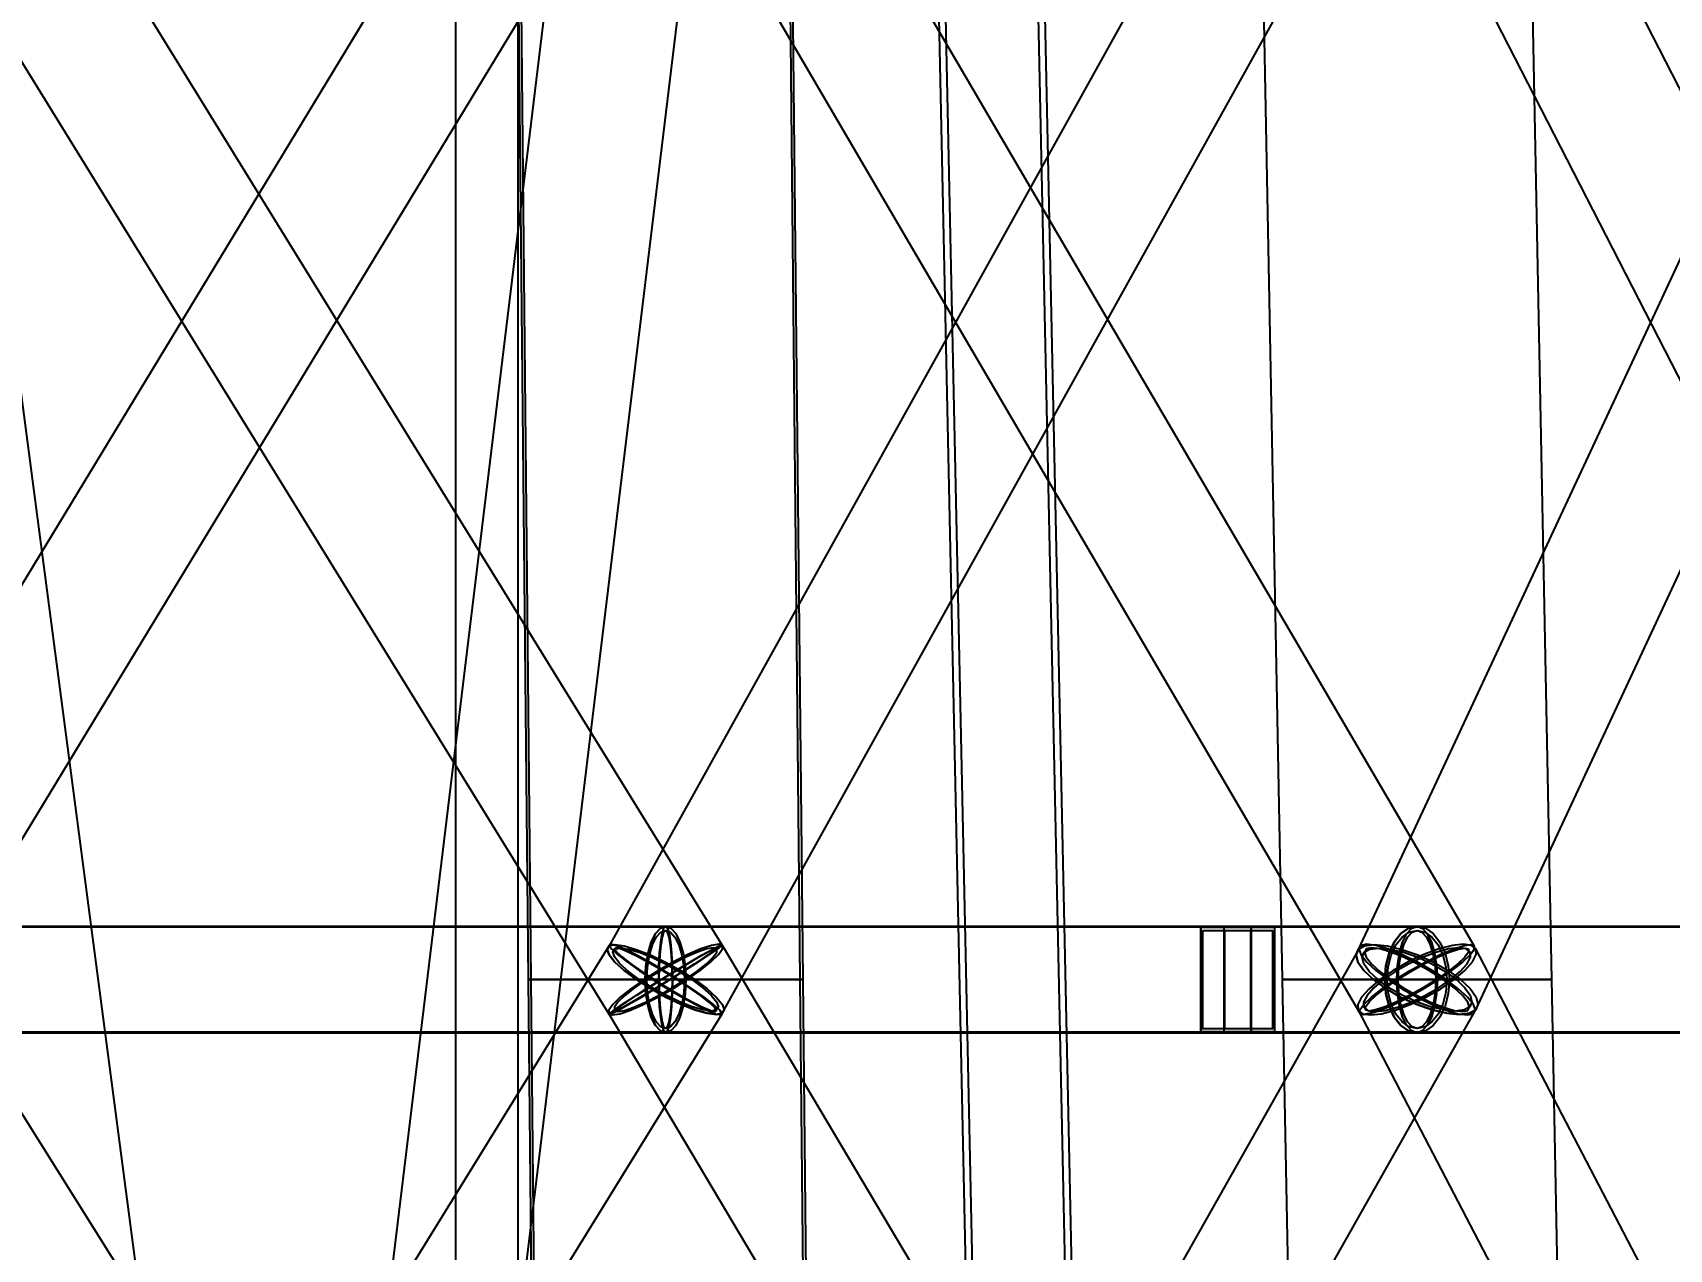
# Model space of a CAD drawing. Header units: millimetres. Extents: x -123812 to 252100, y -3000 to 639000.
# Drawn here: x 663 to 6923, y 418969 to 423622 of the extents above; entities that cross this region are included whole.
import ezdxf

# ---------------------------------------------------------------- set-up
doc = ezdxf.new("R2010")
doc.units = ezdxf.units.MM
for name, color, linetype, lineweight in [('D-STR-CORE', 7, 'Continuous', 25), ('D-STR-DIM', 7, 'Continuous', 13), ('D-STR-STRC', 7, 'Continuous', 25)]:
    doc.layers.add(name, color=color, linetype=linetype, lineweight=lineweight)
doc.styles.add('OpenSansCondensed-Light', font='OpenSansCondensed-Light.ttf')
doc.styles.add('TOWER_UNICODE', font='Arial Unicode.ttf')
doc.dimstyles.new('EZDXF', dxfattribs={"dimtxt": 0.25, "dimasz": 0.175, "dimexe": 0.375, "dimexo": 0.125, "dimgap": 0.1, "dimtad": 1, "dimlfac": 100, "dimzin": 12, "dimdsep": 46, "dimtxsty": 'OpenSansCondensed-Light', "dimblk": 'ARCHTICK', "dimcen": 2.5, "dimazin": 3, "dimtfac": 0.5, "dimtmove": 2, "dimatfit": 3})

# ---------------------------------------------------------------- blocks, each defined once
blk = doc.blocks.new('_ARCHTICK')
at = {"color": 0, "linetype": 'BYBLOCK', "const_width": 0.15}
blk.add_lwpolyline([(-0.5, -0.5), (0.5, 0.5)], dxfattribs=at)

msp = doc.modelspace()

# ---------------------------------------------------------------- linework, layer by layer
at = {"layer": 'D-STR-CORE'}
msp.add_lwpolyline([(2280, 375000), (2520, 375000), (2520, 452500), (2280, 452500)], close=True, dxfattribs=at)
msp.add_lwpolyline([(2280, 375000), (2520, 375000), (2520, 452500), (2280, 452500)], close=True, dxfattribs=at)
at = {"layer": 'D-STR-STRC'}
for points in [[(217.4, 419871), (3251.4, 424871), (3241.9, 424884.3), (3218.4, 424905.5), (3182.2, 424933.2), (3135.9, 424965.4), (3082.7, 425000), (3026.2, 425034.6), (2970.2, 425066.8), (2918.5, 425094.5), (2874.7, 425115.7), (2841.8, 425129), (2821.9, 425133.6), (2816.5, 425129), (-217.4, 420129)], [(-215.5, 424866.4), (2868.7, 419866.4), (2880.6, 419871), (2906.3, 419884.3), (2944.1, 419905.5), (2991.6, 419933.2), (3045.3, 419965.4), (3101.6, 420000), (3156.8, 420034.6), (3207.1, 420066.8), (3249, 420094.5), (3279.6, 420115.7), (3296.9, 420129), (3299.8, 420133.6), (215.5, 425133.6)], [(2815.2, 424871), (5739.6, 419871), (5754, 419866.4), (5782.3, 419871), (5822.5, 419884.3), (5872.1, 419905.5), (5927.5, 419933.2), (5985, 419965.4), (6040.7, 420000), (6090.8, 420034.6), (6131.9, 420066.8), (6161.1, 420094.5), (6176.5, 420115.7), (6177.1, 420129), (3252.7, 425129)], [(5637.2, 425115.7), (2860.4, 420115.7), (2868.1, 420094.5), (2890.5, 420066.8), (2926.2, 420034.6), (2972.6, 420000), (3026.6, 419965.4), (3084.6, 419933.2), (3142.5, 419905.5), (3196.5, 419884.3), (3242.8, 419871), (3278.3, 419866.4), (3300.6, 419871), (3308.1, 419884.3), (6085, 424884.3)], [(8652.5, 420115.7), (6087.2, 425115.7), (6071, 425129), (6040.4, 425133.6), (5997.6, 425129), (5945.5, 425115.7), (5887.6, 425094.5), (5828, 425066.8), (5770.6, 425034.6), (5719.4, 425000), (5677.8, 424965.4), (5648.7, 424933.2), (5634.1, 424905.5), (5635, 424884.3), (8200.2, 419884.3)], [(8064.4, 425115.7), (5733.8, 420115.7), (5725.2, 420094.5), (5732.4, 420066.8), (5755, 420034.6), (5791.4, 420000), (5839.3, 419965.4), (5895.2, 419933.2), (5955.5, 419905.5), (6015.9, 419884.3), (6072.5, 419871), (6121.2, 419866.4), (6158.8, 419871), (6182.8, 419884.3), (8513.3, 424884.3)], [(5040.1, 400004.1), (4507.7, 425004.1), (4500.8, 425014.9), (4480.5, 425024.6), (4448.2, 425032.6), (4406.2, 425038.4), (4357.2, 425041.6), (4304.6, 425042), (4252, 425039.5), (4203, 425034.3), (4160.9, 425026.8), (4128.6, 425017.4), (4108.3, 425006.9), (4101.4, 424995.9), (4633.8, 399995.9)], [(252.2, 399969.4), (3286.1, 424969.4), (3277.5, 424970.6), (3252.3, 424973.7), (3212.2, 424978.7), (3160, 424985.1), (3099.2, 424992.5), (3033.9, 425000.5), (2968.7, 425008.4), (2907.9, 425015.7), (2855.6, 425022), (2815.6, 425026.7), (2790.4, 425029.7), (2781.8, 425030.6), (-252.2, 400030.6)], [(3537.4, 400033.1), (251.8, 425033.1), (243.3, 425033.4), (218.1, 425031.4), (178.1, 425027.3), (125.9, 425021.3), (65.2, 425013.9), (0, 425005.5), (-65.2, 424996.7), (-125.9, 424988.2), (-178.1, 424980.5), (-218.1, 424974.1), (-243.3, 424969.5), (-251.8, 424966.9), (3033.7, 399966.9)], [(0, 419796.8), (3084.3, 419796.8), (3091.1, 419803.7), (3097.5, 419824), (3103, 419856.3), (3107.2, 419898.4), (3109.9, 419947.4), (3110.8, 420000), (3109.9, 420052.6), (3107.2, 420101.6), (3103, 420143.7), (3097.5, 420176), (3091.1, 420196.3), (3084.3, 420203.2), (0, 420203.2)], [(0, 419796.8), (3084.3, 419796.8), (3091.1, 419803.7), (3097.5, 419824), (3103, 419856.3), (3107.2, 419898.4), (3109.9, 419947.4), (3110.8, 420000), (3109.9, 420052.6), (3107.2, 420101.6), (3103, 420143.7), (3097.5, 420176), (3091.1, 420196.3), (3084.3, 420203.2), (0, 420203.2)], [(8426.4, 420203.2), (5958.3, 420203.2), (5926.3, 420196.3), (5896.5, 420176), (5870.9, 420143.7), (5851.2, 420101.6), (5838.8, 420052.6), (5834.6, 420000), (5838.8, 419947.4), (5851.2, 419898.4), (5870.9, 419856.3), (5896.5, 419824), (5926.3, 419803.7), (5958.3, 419796.8), (8426.4, 419796.8)], [(8426.4, 420203.2), (5958.3, 420203.2), (5926.3, 420196.3), (5896.5, 420176), (5870.9, 420143.7), (5851.2, 420101.6), (5838.8, 420052.6), (5834.6, 420000), (5838.8, 419947.4), (5851.2, 419898.4), (5870.9, 419856.3), (5896.5, 419824), (5926.3, 419803.7), (5958.3, 419796.8), (8426.4, 419796.8)], [(216.5, 414869.5), (3300.7, 419869.5), (3291.3, 419883), (3267.9, 419904.4), (3231.8, 419932.4), (3185.8, 419965), (3132.8, 420000), (3076.5, 420035), (3020.8, 420067.6), (2969.3, 420095.6), (2925.7, 420117), (2892.9, 420130.5), (2873.2, 420135.2), (2867.8, 420130.5), (-216.5, 415130.5)], [(3349.1, 415135.2), (214.5, 420135.2), (202.7, 420130.5), (177, 420117), (139.2, 420095.6), (92, 420067.6), (38.5, 420035), (-17.6, 420000), (-72.6, 419965), (-122.5, 419932.4), (-164.2, 419904.4), (-194.6, 419883), (-211.8, 419869.5), (-214.5, 419864.8), (2920, 414864.8)], [(6273.4, 415130.5), (3302.1, 420130.5), (3287.6, 420135.2), (3259.3, 420130.5), (3219.1, 420117), (3169.6, 420095.6), (3114.4, 420067.6), (3057.1, 420035), (3001.6, 420000), (2951.8, 419965), (2911, 419932.4), (2882, 419904.4), (2866.8, 419883), (2866.4, 419869.5), (5837.7, 414869.5)], [(3350.1, 414869.5), (6173.8, 419869.5), (6181.4, 419883), (6173.8, 419904.4), (6151.5, 419932.4), (6116, 419965), (6069.7, 420000), (6015.9, 420035), (5958.2, 420067.6), (5900.5, 420095.6), (5846.7, 420117), (5800.5, 420130.5), (5765.1, 420135.2), (5742.8, 420130.5), (2919.1, 415130.5)], [(8789.3, 415117), (6183.8, 420117), (6167.3, 420130.5), (6136.7, 420135.2), (6093.8, 420130.5), (6041.8, 420117), (5984, 420095.6), (5924.5, 420067.6), (5867.4, 420035), (5816.4, 420000), (5775, 419965), (5746.2, 419932.4), (5731.8, 419904.4), (5732.9, 419883), (8338.4, 414883)]]:
    msp.add_lwpolyline(points, dxfattribs=at)
for points in [[(2509.3, 425000), (2558.5, 420000), (3610, 420000), (3558.5, 425000)], [(2519.2, 425000), (2569, 420000), (3599.5, 420000), (3548.7, 425000)], [(4126.8, 425000), (4659.2, 400000), (5014.8, 400000), (4482.4, 425000)], [(4126.8, 425000), (4659.2, 400000), (5014.8, 400000), (4482.4, 425000)], [(5346.3, 425000), (5443.1, 420000), (6473.6, 420000), (6375.9, 425000)], [(5346.3, 425000), (5443.1, 420000), (6473.6, 420000), (6375.9, 425000)], [(-51.8, 419800), (5324, 419800), (5324, 420200), (-51.8, 420200)], [(-51.8, 419800), (5324, 419800), (5324, 420200), (-51.8, 420200)], [(3006.5, 420000), (3009.1, 419947.4), (3016.9, 419898.4), (3029.3, 419856.3), (3045.4, 419824), (3064.1, 419803.7), (3084.3, 419796.8), (5958.3, 419796.8), (5978.5, 419803.7), (5997.2, 419824), (6013.3, 419856.3), (6025.7, 419898.4), (6033.4, 419947.4), (6036.1, 420000), (6033.4, 420052.6), (6025.7, 420101.6), (6013.3, 420143.7), (5997.2, 420176), (5978.5, 420196.3), (5958.3, 420203.2), (3084.3, 420203.2), (3064.1, 420196.3), (3045.4, 420176), (3029.3, 420143.7), (3016.9, 420101.6), (3009.1, 420052.6)], [(3162, 420000), (3159.4, 419947.4), (3151.6, 419898.4), (3139.2, 419856.3), (3123.1, 419824), (3104.4, 419803.7), (3084.3, 419796.8), (3064.1, 419803.7), (3045.4, 419824), (3029.3, 419856.3), (3016.9, 419898.4), (3009.1, 419947.4), (3006.5, 420000), (3009.1, 420052.6), (3016.9, 420101.6), (3029.3, 420143.7), (3045.4, 420176), (3064.1, 420196.3), (3084.3, 420203.2), (3104.4, 420196.3), (3123.1, 420176), (3139.2, 420143.7), (3151.6, 420101.6), (3159.4, 420052.6)], [(3006.5, 420000), (3009.1, 419947.4), (3016.9, 419898.4), (3029.3, 419856.3), (3045.4, 419824), (3064.1, 419803.7), (3084.3, 419796.8), (5958.3, 419796.8), (5978.5, 419803.7), (5997.2, 419824), (6013.3, 419856.3), (6025.7, 419898.4), (6033.4, 419947.4), (6036.1, 420000), (6033.4, 420052.6), (6025.7, 420101.6), (6013.3, 420143.7), (5997.2, 420176), (5978.5, 420196.3), (5958.3, 420203.2), (3084.3, 420203.2), (3064.1, 420196.3), (3045.4, 420176), (3029.3, 420143.7), (3016.9, 420101.6), (3009.1, 420052.6)], [(3162, 420000), (3159.4, 419947.4), (3151.6, 419898.4), (3139.2, 419856.3), (3123.1, 419824), (3104.4, 419803.7), (3084.3, 419796.8), (3064.1, 419803.7), (3045.4, 419824), (3029.3, 419856.3), (3016.9, 419898.4), (3009.1, 419947.4), (3006.5, 420000), (3009.1, 420052.6), (3016.9, 420101.6), (3029.3, 420143.7), (3045.4, 420176), (3064.1, 420196.3), (3084.3, 420203.2), (3104.4, 420196.3), (3123.1, 420176), (3139.2, 420143.7), (3151.6, 420101.6), (3159.4, 420052.6)], [(3155.9, 420000), (3153.5, 419951.5), (3146.3, 419906.4), (3134.9, 419867.6), (3120.1, 419837.9), (3102.8, 419819.2), (3084.3, 419812.8), (3065.7, 419819.2), (3048.4, 419837.9), (3033.6, 419867.6), (3022.2, 419906.4), (3015.1, 419951.5), (3012.6, 420000), (3015.1, 420048.5), (3022.2, 420093.6), (3033.6, 420132.4), (3048.4, 420162.1), (3065.7, 420180.8), (3084.3, 420187.2), (3102.8, 420180.8), (3120.1, 420162.1), (3134.9, 420132.4), (3146.3, 420093.6), (3153.5, 420048.5)], [(3155.9, 420000), (3153.5, 419951.5), (3146.3, 419906.4), (3134.9, 419867.6), (3120.1, 419837.9), (3102.8, 419819.2), (3084.3, 419812.8), (3065.7, 419819.2), (3048.4, 419837.9), (3033.6, 419867.6), (3022.2, 419906.4), (3015.1, 419951.5), (3012.6, 420000), (3015.1, 420048.5), (3022.2, 420093.6), (3033.6, 420132.4), (3048.4, 420162.1), (3065.7, 420180.8), (3084.3, 420187.2), (3102.8, 420180.8), (3120.1, 420162.1), (3134.9, 420132.4), (3146.3, 420093.6), (3153.5, 420048.5)], [(3110.8, 420000), (3109.9, 419947.4), (3107.2, 419898.4), (3103, 419856.3), (3097.5, 419824), (3091.1, 419803.7), (3084.3, 419796.8), (3077.4, 419803.7), (3071, 419824), (3065.5, 419856.3), (3061.3, 419898.4), (3058.6, 419947.4), (3057.7, 420000), (3058.6, 420052.6), (3061.3, 420101.6), (3065.5, 420143.7), (3071, 420176), (3077.4, 420196.3), (3084.3, 420203.2), (3091.1, 420196.3), (3097.5, 420176), (3103, 420143.7), (3107.2, 420101.6), (3109.9, 420052.6)], [(3110.8, 420000), (3109.9, 419947.4), (3107.2, 419898.4), (3103, 419856.3), (3097.5, 419824), (3091.1, 419803.7), (3084.3, 419796.8), (3077.4, 419803.7), (3071, 419824), (3065.5, 419856.3), (3061.3, 419898.4), (3058.6, 419947.4), (3057.7, 420000), (3058.6, 420052.6), (3061.3, 420101.6), (3065.5, 420143.7), (3071, 420176), (3077.4, 420196.3), (3084.3, 420203.2), (3091.1, 420196.3), (3097.5, 420176), (3103, 420143.7), (3107.2, 420101.6), (3109.9, 420052.6)], [(3108.7, 420000), (3107.9, 419951.5), (3105.4, 419906.4), (3101.5, 419867.6), (3096.5, 419837.9), (3090.6, 419819.2), (3084.3, 419812.8), (3077.9, 419819.2), (3072, 419837.9), (3067, 419867.6), (3063.1, 419906.4), (3060.7, 419951.5), (3059.8, 420000), (3060.7, 420048.5), (3063.1, 420093.6), (3067, 420132.4), (3072, 420162.1), (3077.9, 420180.8), (3084.3, 420187.2), (3090.6, 420180.8), (3096.5, 420162.1), (3101.5, 420132.4), (3105.4, 420093.6), (3107.9, 420048.5)], [(3108.7, 420000), (3107.9, 419951.5), (3105.4, 419906.4), (3101.5, 419867.6), (3096.5, 419837.9), (3090.6, 419819.2), (3084.3, 419812.8), (3077.9, 419819.2), (3072, 419837.9), (3067, 419867.6), (3063.1, 419906.4), (3060.7, 419951.5), (3059.8, 420000), (3060.7, 420048.5), (3063.1, 420093.6), (3067, 420132.4), (3072, 420162.1), (3077.9, 420180.8), (3084.3, 420187.2), (3090.6, 420180.8), (3096.5, 420162.1), (3101.5, 420132.4), (3105.4, 420093.6), (3107.9, 420048.5)], [(5130.8, 419800), (9273.1, 419800), (9273.1, 420200), (5130.8, 420200)], [(5130.8, 420200), (5413.6, 420200), (5413.6, 419800), (5130.8, 419800)], [(5130.8, 419800), (9273.1, 419800), (9273.1, 420200), (5130.8, 420200)], [(5130.8, 420200), (5413.6, 420200), (5413.6, 419800), (5130.8, 419800)], [(5139.3, 420188), (5405.1, 420188), (5405.1, 419812), (5139.3, 419812)], [(5139.3, 420188), (5405.1, 420188), (5405.1, 419812), (5139.3, 419812)], [(5220.4, 420200), (5324, 420200), (5324, 419800), (5220.4, 419800)], [(5220.4, 420200), (5324, 420200), (5324, 419800), (5220.4, 419800)], [(5223.5, 420188), (5320.9, 420188), (5320.9, 419812), (5223.5, 419812)], [(5223.5, 420188), (5320.9, 420188), (5320.9, 419812), (5223.5, 419812)], [(6082, 420000), (6077.8, 419947.4), (6065.5, 419898.4), (6045.8, 419856.3), (6020.2, 419824), (5990.3, 419803.7), (5958.3, 419796.8), (5926.3, 419803.7), (5896.5, 419824), (5870.9, 419856.3), (5851.2, 419898.4), (5838.8, 419947.4), (5834.6, 420000), (5838.8, 420052.6), (5851.2, 420101.6), (5870.9, 420143.7), (5896.5, 420176), (5926.3, 420196.3), (5958.3, 420203.2), (5990.3, 420196.3), (6020.2, 420176), (6045.8, 420143.7), (6065.5, 420101.6), (6077.8, 420052.6)], [(6082, 420000), (6077.8, 419947.4), (6065.5, 419898.4), (6045.8, 419856.3), (6020.2, 419824), (5990.3, 419803.7), (5958.3, 419796.8), (5926.3, 419803.7), (5896.5, 419824), (5870.9, 419856.3), (5851.2, 419898.4), (5838.8, 419947.4), (5834.6, 420000), (5838.8, 420052.6), (5851.2, 420101.6), (5870.9, 420143.7), (5896.5, 420176), (5926.3, 420196.3), (5958.3, 420203.2), (5990.3, 420196.3), (6020.2, 420176), (6045.8, 420143.7), (6065.5, 420101.6), (6077.8, 420052.6)], [(6072.3, 420000), (6068.4, 419951.5), (6057, 419906.4), (6038.9, 419867.6), (6015.3, 419837.9), (5987.8, 419819.2), (5958.3, 419812.8), (5928.8, 419819.2), (5901.4, 419837.9), (5877.8, 419867.6), (5859.6, 419906.4), (5848.3, 419951.5), (5844.4, 420000), (5848.3, 420048.5), (5859.6, 420093.6), (5877.8, 420132.4), (5901.4, 420162.1), (5928.8, 420180.8), (5958.3, 420187.2), (5987.8, 420180.8), (6015.3, 420162.1), (6038.9, 420132.4), (6057, 420093.6), (6068.4, 420048.5)], [(6072.3, 420000), (6068.4, 419951.5), (6057, 419906.4), (6038.9, 419867.6), (6015.3, 419837.9), (5987.8, 419819.2), (5958.3, 419812.8), (5928.8, 419819.2), (5901.4, 419837.9), (5877.8, 419867.6), (5859.6, 419906.4), (5848.3, 419951.5), (5844.4, 420000), (5848.3, 420048.5), (5859.6, 420093.6), (5877.8, 420132.4), (5901.4, 420162.1), (5928.8, 420180.8), (5958.3, 420187.2), (5987.8, 420180.8), (6015.3, 420162.1), (6038.9, 420132.4), (6057, 420093.6), (6068.4, 420048.5)], [(6036.1, 420000), (6033.4, 419947.4), (6025.7, 419898.4), (6013.3, 419856.3), (5997.2, 419824), (5978.5, 419803.7), (5958.3, 419796.8), (5938.2, 419803.7), (5919.5, 419824), (5903.3, 419856.3), (5891, 419898.4), (5883.2, 419947.4), (5880.6, 420000), (5883.2, 420052.6), (5891, 420101.6), (5903.3, 420143.7), (5919.5, 420176), (5938.2, 420196.3), (5958.3, 420203.2), (5978.5, 420196.3), (5997.2, 420176), (6013.3, 420143.7), (6025.7, 420101.6), (6033.4, 420052.6)], [(6036.1, 420000), (6033.4, 419947.4), (6025.7, 419898.4), (6013.3, 419856.3), (5997.2, 419824), (5978.5, 419803.7), (5958.3, 419796.8), (5938.2, 419803.7), (5919.5, 419824), (5903.3, 419856.3), (5891, 419898.4), (5883.2, 419947.4), (5880.6, 420000), (5883.2, 420052.6), (5891, 420101.6), (5903.3, 420143.7), (5919.5, 420176), (5938.2, 420196.3), (5958.3, 420203.2), (5978.5, 420196.3), (5997.2, 420176), (6013.3, 420143.7), (6025.7, 420101.6), (6033.4, 420052.6)], [(6030, 420000), (6027.5, 419951.5), (6020.4, 419906.4), (6009, 419867.6), (5994.2, 419837.9), (5976.9, 419819.2), (5958.3, 419812.8), (5939.8, 419819.2), (5922.5, 419837.9), (5907.7, 419867.6), (5896.3, 419906.4), (5889.1, 419951.5), (5886.7, 420000), (5889.1, 420048.5), (5896.3, 420093.6), (5907.7, 420132.4), (5922.5, 420162.1), (5939.8, 420180.8), (5958.3, 420187.2), (5976.9, 420180.8), (5994.2, 420162.1), (6009, 420132.4), (6020.4, 420093.6), (6027.5, 420048.5)], [(6030, 420000), (6027.5, 419951.5), (6020.4, 419906.4), (6009, 419867.6), (5994.2, 419837.9), (5976.9, 419819.2), (5958.3, 419812.8), (5939.8, 419819.2), (5922.5, 419837.9), (5907.7, 419867.6), (5896.3, 419906.4), (5889.1, 419951.5), (5886.7, 420000), (5889.1, 420048.5), (5896.3, 420093.6), (5907.7, 420132.4), (5922.5, 420162.1), (5939.8, 420180.8), (5958.3, 420187.2), (5976.9, 420180.8), (5994.2, 420162.1), (6009, 420132.4), (6020.4, 420093.6), (6027.5, 420048.5)], [(3195.9, 420000), (3242.3, 419965.4), (3278, 419933.2), (3300.4, 419905.5), (3308.1, 419884.3), (3300.6, 419871), (3278.3, 419866.4), (3242.8, 419871), (3196.5, 419884.3), (3142.5, 419905.5), (3084.6, 419933.2), (3026.6, 419965.4), (2972.6, 420000), (2926.2, 420034.6), (2890.5, 420066.8), (2868.1, 420094.5), (2860.4, 420115.7), (2867.9, 420129), (2890.2, 420133.6), (2925.7, 420129), (2972, 420115.7), (3026, 420094.5), (3083.9, 420066.8), (3141.9, 420034.6)], [(3001.6, 420000), (2951.8, 419965), (2911, 419932.4), (2882, 419904.4), (2866.8, 419883), (2866.4, 419869.5), (2880.9, 419864.8), (2909.2, 419869.5), (2949.5, 419883), (2998.9, 419904.4), (3054.1, 419932.4), (3111.4, 419965), (3166.9, 420000), (3216.7, 420035), (3257.5, 420067.6), (3286.5, 420095.6), (3301.7, 420117), (3302.1, 420130.5), (3287.6, 420135.2), (3259.3, 420130.5), (3219.1, 420117), (3169.6, 420095.6), (3114.4, 420067.6), (3057.1, 420035)], [(3035.7, 420000), (3092, 419965), (3147.8, 419932.4), (3199.2, 419904.4), (3242.8, 419883), (3275.6, 419869.5), (3295.4, 419864.8), (3300.7, 419869.5), (3291.3, 419883), (3267.9, 419904.4), (3231.8, 419932.4), (3185.8, 419965), (3132.8, 420000), (3076.5, 420035), (3020.8, 420067.6), (2969.3, 420095.6), (2925.7, 420117), (2892.9, 420130.5), (2873.2, 420135.2), (2867.8, 420130.5), (2877.2, 420117), (2900.7, 420095.6), (2936.7, 420067.6), (2982.7, 420035)], [(3101.6, 420000), (3045.3, 419965.4), (2991.6, 419933.2), (2944.1, 419905.5), (2906.3, 419884.3), (2880.6, 419871), (2868.7, 419866.4), (2871.6, 419871), (2888.9, 419884.3), (2919.6, 419905.5), (2961.4, 419933.2), (3011.7, 419965.4), (3066.9, 420000), (3123.3, 420034.6), (3177, 420066.8), (3224.4, 420094.5), (3262.2, 420115.7), (3287.9, 420129), (3299.8, 420133.6), (3296.9, 420129), (3279.6, 420115.7), (3249, 420094.5), (3207.1, 420066.8), (3156.8, 420034.6)], [(3184.9, 420000), (3226.8, 419968.8), (3258.9, 419939.8), (3279.1, 419914.8), (3286.1, 419895.7), (3279.3, 419883.7), (3259.2, 419879.6), (3227.2, 419883.7), (3185.4, 419895.7), (3136.8, 419914.8), (3084.6, 419939.8), (3032.3, 419968.8), (2983.6, 420000), (2941.8, 420031.2), (2909.6, 420060.2), (2889.4, 420085.2), (2882.4, 420104.3), (2889.2, 420116.3), (2909.3, 420120.4), (2941.3, 420116.3), (2983.1, 420104.3), (3031.7, 420085.2), (3084, 420060.2), (3136.2, 420031.2)], [(3009.8, 420000), (2964.9, 419968.5), (2928.1, 419939.1), (2901.9, 419913.8), (2888.2, 419894.5), (2887.9, 419882.3), (2900.9, 419878.2), (2926.4, 419882.3), (2962.7, 419894.5), (3007.3, 419913.8), (3057.1, 419939.1), (3108.8, 419968.5), (3158.7, 420000), (3203.7, 420031.5), (3240.4, 420060.9), (3266.6, 420086.2), (3280.3, 420105.5), (3280.6, 420117.7), (3267.6, 420121.8), (3242.1, 420117.7), (3205.8, 420105.5), (3161.2, 420086.2), (3111.4, 420060.9), (3059.8, 420031.5)], [(3040.5, 420000), (3091.2, 419968.5), (3141.5, 419939.1), (3187.9, 419913.8), (3227.2, 419894.5), (3256.8, 419882.3), (3274.6, 419878.2), (3279.4, 419882.3), (3271, 419894.5), (3249.8, 419913.8), (3217.3, 419939.1), (3175.8, 419968.5), (3128, 420000), (3077.3, 420031.5), (3027, 420060.9), (2980.6, 420086.2), (2941.3, 420105.5), (2911.8, 420117.7), (2893.9, 420121.8), (2889.1, 420117.7), (2897.6, 420105.5), (2918.7, 420086.2), (2951.2, 420060.9), (2992.7, 420031.5)], [(3099.9, 420000), (3049.1, 419968.8), (3000.7, 419939.8), (2957.9, 419914.8), (2923.8, 419895.7), (2900.6, 419883.7), (2889.9, 419879.6), (2892.5, 419883.7), (2908.1, 419895.7), (2935.8, 419914.8), (2973.5, 419939.8), (3018.8, 419968.8), (3068.6, 420000), (3119.4, 420031.2), (3167.8, 420060.2), (3210.6, 420085.2), (3244.7, 420104.3), (3267.9, 420116.3), (3278.6, 420120.4), (3276, 420116.3), (3260.4, 420104.3), (3232.7, 420085.2), (3195, 420060.2), (3149.7, 420031.2)], [(6125.2, 420000), (6161.7, 419965.4), (6184.3, 419933.2), (6191.5, 419905.5), (6182.8, 419884.3), (6158.8, 419871), (6121.2, 419866.4), (6072.5, 419871), (6015.9, 419884.3), (5955.5, 419905.5), (5895.2, 419933.2), (5839.3, 419965.4), (5791.4, 420000), (5755, 420034.6), (5732.4, 420066.8), (5725.2, 420094.5), (5733.8, 420115.7), (5757.8, 420129), (5795.5, 420133.6), (5844.2, 420129), (5900.7, 420115.7), (5961.2, 420094.5), (6021.4, 420066.8), (6077.4, 420034.6)], [(5816.4, 420000), (5775, 419965), (5746.2, 419932.4), (5731.8, 419904.4), (5732.9, 419883), (5749.3, 419869.5), (5780, 419864.8), (5822.8, 419869.5), (5874.9, 419883), (5932.6, 419904.4), (5992.1, 419932.4), (6049.3, 419965), (6100.3, 420000), (6141.6, 420035), (6170.4, 420067.6), (6184.8, 420095.6), (6183.8, 420117), (6167.3, 420130.5), (6136.7, 420135.2), (6093.8, 420130.5), (6041.8, 420117), (5984, 420095.6), (5924.5, 420067.6), (5867.4, 420035)], [(5846.9, 420000), (5900.7, 419965), (5958.5, 419932.4), (6016.2, 419904.4), (6070, 419883), (6116.2, 419869.5), (6151.6, 419864.8), (6173.8, 419869.5), (6181.4, 419883), (6173.8, 419904.4), (6151.5, 419932.4), (6116, 419965), (6069.7, 420000), (6015.9, 420035), (5958.2, 420067.6), (5900.5, 420095.6), (5846.7, 420117), (5800.5, 420130.5), (5765.1, 420135.2), (5742.8, 420130.5), (5735.3, 420117), (5742.9, 420095.6), (5765.2, 420067.6), (5800.7, 420035)], [(6040.7, 420000), (5985, 419965.4), (5927.5, 419933.2), (5872.1, 419905.5), (5822.5, 419884.3), (5782.3, 419871), (5754, 419866.4), (5739.6, 419871), (5740.2, 419884.3), (5755.6, 419905.5), (5784.8, 419933.2), (5825.9, 419965.4), (5876, 420000), (5931.7, 420034.6), (5989.2, 420066.8), (6044.6, 420094.5), (6094.1, 420115.7), (6134.4, 420129), (6162.7, 420133.6), (6177.1, 420129), (6176.5, 420115.7), (6161.1, 420094.5), (6131.9, 420066.8), (6090.8, 420034.6)], [(6108.8, 420000), (6141.7, 419968.8), (6162.1, 419939.8), (6168.6, 419914.8), (6160.7, 419895.7), (6139.1, 419883.7), (6105.2, 419879.6), (6061.2, 419883.7), (6010.3, 419895.7), (5955.8, 419914.8), (5901.4, 419939.8), (5851, 419968.8), (5807.9, 420000), (5775, 420031.2), (5754.6, 420060.2), (5748.1, 420085.2), (5755.9, 420104.3), (5777.6, 420116.3), (5811.5, 420120.4), (5855.4, 420116.3), (5906.4, 420104.3), (5960.9, 420085.2), (6015.2, 420060.2), (6065.7, 420031.2)], [(5830.3, 420000), (5793.1, 419968.5), (5767.1, 419939.1), (5754.1, 419913.8), (5755.1, 419894.5), (5769.9, 419882.3), (5797.6, 419878.2), (5836.2, 419882.3), (5883.1, 419894.5), (5935.2, 419913.8), (5988.8, 419939.1), (6040.4, 419968.5), (6086.3, 420000), (6123.6, 420031.5), (6149.6, 420060.9), (6162.5, 420086.2), (6161.6, 420105.5), (6146.8, 420117.7), (6119.1, 420121.8), (6080.5, 420117.7), (6033.6, 420105.5), (5981.5, 420086.2), (5927.9, 420060.9), (5876.3, 420031.5)], [(5857.9, 420000), (5906.4, 419968.5), (5958.5, 419939.1), (6010.5, 419913.8), (6059, 419894.5), (6100.6, 419882.3), (6132.6, 419878.2), (6152.6, 419882.3), (6159.5, 419894.5), (6152.6, 419913.8), (6132.4, 419939.1), (6100.5, 419968.5), (6058.8, 420000), (6010.3, 420031.5), (5958.2, 420060.9), (5906.2, 420086.2), (5857.7, 420105.5), (5816, 420117.7), (5784.1, 420121.8), (5764, 420117.7), (5757.2, 420105.5), (5764.1, 420086.2), (5784.2, 420060.9), (5816.2, 420031.5)], [(6032.6, 420000), (5982.4, 419968.8), (5930.5, 419939.8), (5880.6, 419914.8), (5835.9, 419895.7), (5799.6, 419883.7), (5774.1, 419879.6), (5761.1, 419883.7), (5761.6, 419895.7), (5775.5, 419914.8), (5801.9, 419939.8), (5838.9, 419968.8), (5884.1, 420000), (5934.3, 420031.2), (5986.1, 420060.2), (6036.1, 420085.2), (6080.8, 420104.3), (6117.1, 420116.3), (6142.6, 420120.4), (6155.5, 420116.3), (6155, 420104.3), (6141.1, 420085.2), (6114.8, 420060.2), (6077.8, 420031.2)], [(2558.5, 420000), (2607.7, 415000), (3661.5, 415000), (3610, 420000)], [(3610, 420000), (3592.1, 420000), (3539.6, 420000), (3456, 420000), (3347.1, 420000), (3220.3, 420000), (3084.3, 420000), (2948.2, 420000), (2821.4, 420000), (2712.5, 420000), (2628.9, 420000), (2576.4, 420000), (2558.5, 420000), (2576.4, 420000), (2628.9, 420000), (2712.5, 420000), (2821.4, 420000), (2948.2, 420000), (3084.3, 420000), (3220.3, 420000), (3347.1, 420000), (3456, 420000), (3539.6, 420000), (3592.1, 420000)], [(2569, 420000), (2618.9, 415000), (3650.3, 415000), (3599.5, 420000)], [(3599.5, 420000), (3581.9, 420000), (3530.5, 420000), (3448.6, 420000), (3341.9, 420000), (3217.6, 420000), (3084.3, 420000), (2950.9, 420000), (2826.6, 420000), (2719.9, 420000), (2638.1, 420000), (2586.6, 420000), (2569, 420000), (2586.6, 420000), (2638.1, 420000), (2719.9, 420000), (2826.6, 420000), (2950.9, 420000), (3084.3, 420000), (3217.6, 420000), (3341.9, 420000), (3448.6, 420000), (3530.5, 420000), (3581.9, 420000)], [(5443.1, 420000), (5539.9, 415000), (6571.3, 415000), (6473.6, 420000)], [(6473.6, 420000), (6456, 420000), (6404.5, 420000), (6322.7, 420000), (6216, 420000), (6091.7, 420000), (5958.3, 420000), (5825, 420000), (5700.7, 420000), (5594, 420000), (5512.1, 420000), (5460.7, 420000), (5443.1, 420000), (5460.7, 420000), (5512.1, 420000), (5594, 420000), (5700.7, 420000), (5825, 420000), (5958.3, 420000), (6091.7, 420000), (6216, 420000), (6322.7, 420000), (6404.5, 420000), (6456, 420000)], [(5443.1, 420000), (5539.9, 415000), (6571.3, 415000), (6473.6, 420000)], [(6473.6, 420000), (6456, 420000), (6404.5, 420000), (6322.7, 420000), (6216, 420000), (6091.7, 420000), (5958.3, 420000), (5825, 420000), (5700.7, 420000), (5594, 420000), (5512.1, 420000), (5460.7, 420000), (5443.1, 420000), (5460.7, 420000), (5512.1, 420000), (5594, 420000), (5700.7, 420000), (5825, 420000), (5958.3, 420000), (6091.7, 420000), (6216, 420000), (6322.7, 420000), (6404.5, 420000), (6456, 420000)]]:
    msp.add_lwpolyline(points, close=True, dxfattribs=at)

# ---------------------------------------------------------------- dimensions: what is measured, and where the dimension line sits
at = {"layer": 'D-STR-DIM'}
msp.add_linear_dim(base=(187000, 0), p1=(0, 0), p2=(0, 450000), angle=90, dimstyle='EZDXF', override={"dimtxt": 8400, "dimasz": 3750, "dimexe": 2100, "dimexo": 1800, "dimgap": 2100, "dimtad": 1, "dimdec": 0, "dimlfac": 1, "dimlunit": 2, "dimtxsty": 'TOWER_UNICODE', "dimclrd": 7, "dimclre": 7, "dimclrt": 7}, dxfattribs=at).render()

doc.saveas('drawing.dxf')
